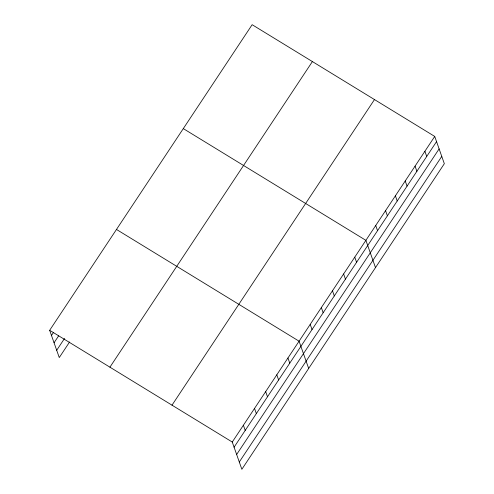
<?xml version="1.0" encoding="UTF-8"?>
<svg xmlns="http://www.w3.org/2000/svg" width="494" height="494" viewBox="0 0 494 494"><rect width="100%" height="100%" fill="white"/><g stroke="black" fill="none" stroke-linecap="round" stroke-linejoin="round"><path stroke-width="0.74" d="M49.666 330.301L252.144 24.7L434.732 136.437L444.334 163.699L241.856 469.3L232.26 442.044L49.666 330.301L59.268 357.563L69.58 341.996M51.487 335.469L53.55 332.357M54.056 342.762L58.595 335.914M56.699 350.271L64.535 338.446M109.921 367.178L312.399 61.571M172.005 405.166L374.477 99.566M232.26 442.044L434.732 136.437M234.076 447.212L436.554 141.605M236.645 454.499L439.117 148.898M239.294 462.007L441.766 156.407M183.299 128.607L365.893 240.343L375.489 267.6M116.485 229.457L299.074 341.193L308.676 368.45M424.896 151.281L426.717 156.45M415.065 166.126L416.88 171.294M405.228 180.971L407.05 186.139M395.391 195.809L397.213 200.978M385.561 210.654L387.382 215.822M375.724 225.499L377.546 230.667M354.754 257.152L356.575 262.32M343.62 273.96L345.442 279.129M332.481 290.768L334.302 295.937M321.347 307.577L323.169 312.745M310.213 324.385L312.029 329.554M287.94 358.002L289.762 363.17M276.801 374.81L278.622 379.979M265.667 391.619L267.489 396.787M254.534 408.427L256.349 413.595M243.394 425.235L245.215 430.404"/></g></svg>
